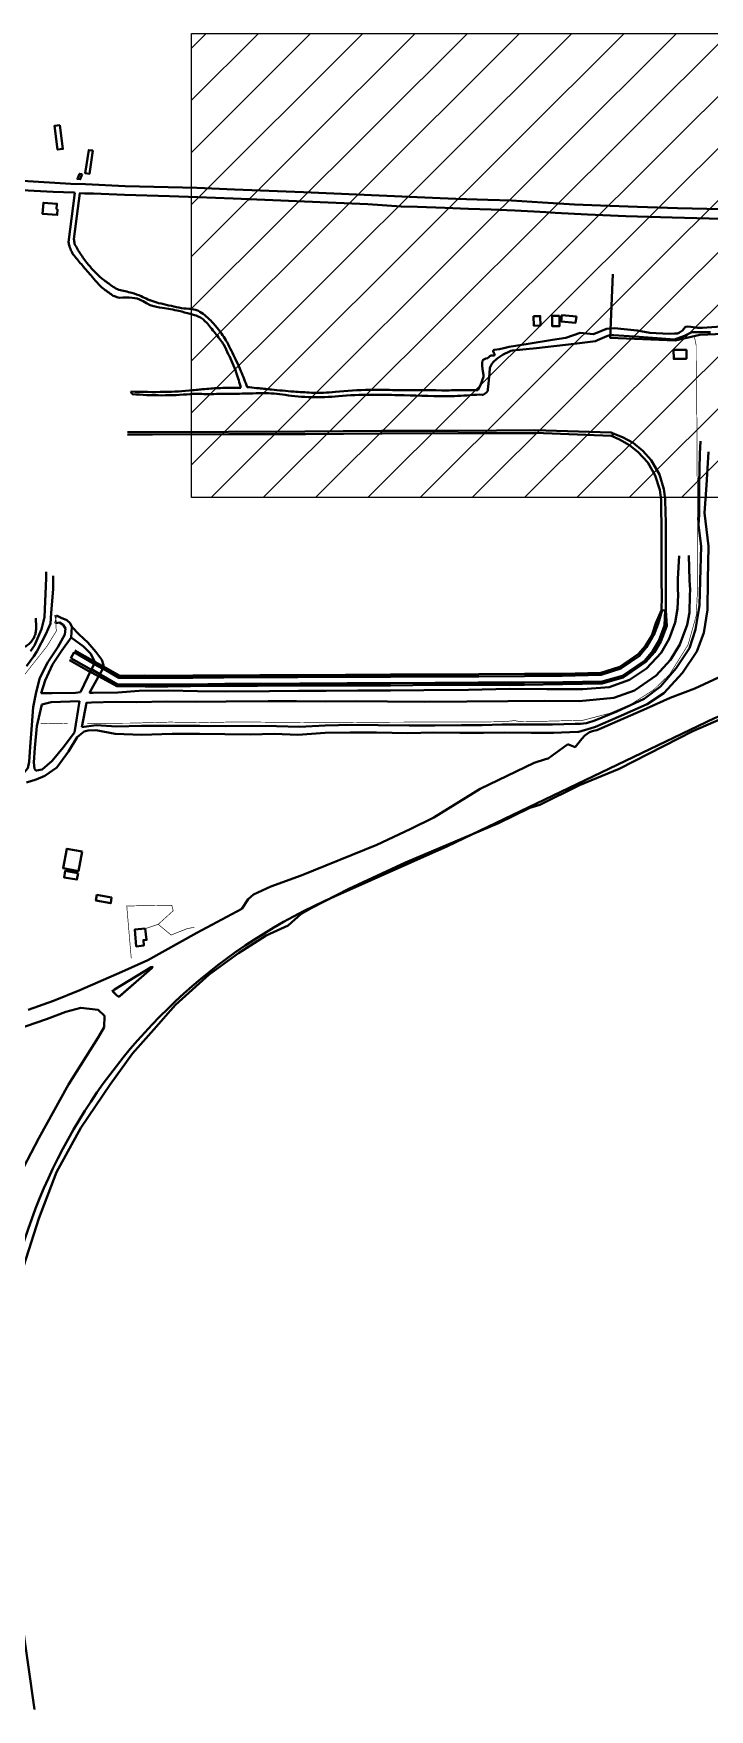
# Model space of a CAD drawing. Header units: metres. Extents: x 428 to 3974, y -4076 to 3914.
# Drawn here: x 991.065 to 991.524, y -369.76 to -368.622 of the extents above; entities that cross this region are included whole.
import ezdxf

# ---------------------------------------------------------------- set-up
doc = ezdxf.new("R2010")
doc.units = ezdxf.units.M
doc.header["$MEASUREMENT"] = 0
for name, pattern in [('CONTINOUS', [0]), ('DASHED', [0.75, 0.5, -0.25]), ('HIDDEN', [9.524999999999995, 6.349999999999998, -3.174999999999998])]:
    doc.linetypes.add(name, pattern=pattern)
for name, color, linetype, lineweight in [('C-BLDG', 253, 'Continuous', 5), ('C-FENC-AIRF-SECU', 253, 'DASHED', 0), ('C-NTWK-WATR-AIRF', 253, 'HIDDEN', 0), ('C-ROAD-AIRF', 253, 'Continuous', 5), ('C-ROAD-LAND', 253, 'Continuous', 9)]:
    doc.layers.add(name, color=color, linetype=linetype, lineweight=lineweight)
doc.layers.add('C-HUME PIPE', color=253, linetype='Continuous')
doc.layers.add('Dimension', color=7, linetype='Continuous')

msp = doc.modelspace()

# ---------------------------------------------------------------- hatches: boundary and pattern name
at = {"layer": 'Dimension'}
h = msp.add_hatch(dxfattribs=at)
h.set_pattern_fill('ANSI31', color=210, scale=0.2, style=0)
h.set_pattern_definition([(45, (-2541232.948746955, -12257909.28230009), (-0.0176776695296637, 0.0176776695296637), [])])
h.paths.add_polyline_path([(991.1719982515921, -368.621554844605), (991.731845962712, -368.621554844605), (991.731845962712, -368.9366744817814), (991.1719982515921, -368.9366744817814)])

# ---------------------------------------------------------------- linework, layer by layer
at = {"layer": 'C-BLDG', "lineweight": 40}
for points in [[(991.0826434203842, -368.6838438103159), (991.0790156861257, -368.6842914710005), (991.0811430368992, -368.7003560627063), (991.0847707725547, -368.6999084038844)], [(991.1051420163783, -368.7010034864952), (991.1022922465996, -368.7007131671717), (991.0999713581476, -368.7165166011264), (991.1028211260632, -368.7168069223126)], [(991.0979240312661, -368.7170960998346), (991.0960378925737, -368.7168424150159), (991.0946734542447, -368.7203417999854), (991.0965595943339, -368.7205954885293)], [(991.0811988659622, -368.7408829482456), (991.0805195578791, -368.7408321613628), (991.0807513170364, -368.7372085547258), (991.0715674790042, -368.7365449706276), (991.0710229677568, -368.744080862235), (991.080879572262, -368.7447930539211)], [(991.4043089169496, -368.8136323413064), (991.4044575094664, -368.8200118171235), (991.4089166200207, -368.8199482599457), (991.4088250924319, -368.8135271502842)], [(991.4218383784827, -368.8133008165469), (991.4169260644774, -368.8132818604072), (991.4169092499139, -368.8203534430077), (991.4218215643848, -368.82037240101)], [(991.4333567167121, -368.8137131018748), (991.4235630882392, -368.8128545733354), (991.4230201336977, -368.8171524146755), (991.4328137649644, -368.8180109413524)], [(991.4993578316133, -368.8364966010859), (991.5080035491336, -368.8364556452443), (991.5080321956847, -368.8425034323892), (991.4993864795613, -368.8425443882306)], [(991.0978202511976, -369.1772794706931), (991.0874516907567, -369.1753283349981), (991.084877449968, -369.1885092185994), (991.0952460048208, -369.1904603524317)], [(991.0950879626396, -369.1919021925141), (991.0862721707159, -369.1903685724546), (991.0855716857546, -369.1948342548867), (991.0943205141879, -369.1963314118046)], [(991.1177809372964, -369.2084763499162), (991.1078968219881, -369.2067308092674), (991.1071797892872, -369.2105127463301), (991.1171972471707, -369.2123084051718)], [(991.1406018435443, -369.2296240145524), (991.1336627411143, -369.2301883196641), (991.1345957195807, -369.241660924833), (991.1397557178932, -369.241030251812), (991.1394762200723, -369.237422585692), (991.1415828465904, -369.2372593788614)]]:
    msp.add_lwpolyline(points, close=True, dxfattribs=at)
msp.add_lwpolyline([(991.4579967469397, -368.7849708313307), (991.4561874782156, -368.8282530309816), (991.5003148470493, -368.830097628962), (991.5170697327193, -368.8261376602759), (991.5332256042818, -368.8254624383708), (991.5426953518253, -368.8232686819692), (991.570856522252, -368.8227698916754), (991.5921894926066, -368.8200888263245), (991.6020532417532, -368.8227896655162), (991.6323688523332, -368.819921577554), (991.6269725956444, -368.7769186647793)], dxfattribs=at)
msp.add_lwpolyline([(991.0654135741713, -369.7600315662285), (991.0426733321001, -369.5987186769207, -0.3273253152927296), (991.2691978159779, -369.2076934093794), (991.3457859963597, -369.1736717915347), (991.5270274821156, -369.0867036378195, -0.2531542329101115), (991.5558507786552, -369.0881025141289), (991.716669605528, -369.1854644438436), (991.6942343129264, -369.2225222347489)], format="xyb", dxfattribs=at)
at = {"layer": 'C-FENC-AIRF-SECU', "lineweight": 40, "ltscale": 0.2, "const_width": 0.0004332, "flags": 128}
for points in [[(991.5133617324243, -368.8271420041283), (991.5146429412487, -368.8333743104895), (991.5146545413368, -368.8437106760404), (991.514879669943, -368.8566350715419), (991.5150058734653, -368.872154185753), (991.5151378134686, -368.8852358723243), (991.5151135054836, -368.9009322619249), (991.5152106116943, -368.9163007198085), (991.5154255213637, -368.9289811888893)], [(991.515617761244, -368.9674746116807), (991.5154255213637, -368.9289811888893)], [(991.1303169372912, -369.0900208076646), (991.1573980687607, -369.0893120860865), (991.1810262728903, -369.0896481501122), (991.2013086936856, -369.0892010891994), (991.2282644826407, -369.0894110670497), (991.25039080665, -369.0896064585259), (991.278710732651, -369.0896174835225), (991.3073998749677, -369.0893540719708), (991.3283057435837, -369.0893240051528), (991.3468409170816, -369.0892355891128), (991.3625927105966, -369.0891623666694), (991.3687799772667, -369.0892154483308), (991.38422730234, -369.089032931458), (991.3915424872607, -369.0882667845299), (991.394687077445, -369.0889471231212), (991.4127349438563, -369.0887092540224), (991.4379817530933, -369.0880227239986), (991.4561685248697, -369.0832565279861), (991.4707341645333, -369.076962638851), (991.4856912362808, -369.0674375856479), (991.4967093872324, -369.0567535070886), (991.5091471345584, -369.0368126707335), (991.5146970948624, -369.0168975947608), (991.5157290370623, -368.9960647860726), (991.5157590745437, -368.9803968874922), (991.515617761244, -368.9674746116807)], [(991.0799065483225, -369.0220691992154), (991.080308917393, -369.0274190662612), (991.0738189639012, -369.0379798991788), (991.0625714221457, -369.0521823300232), (991.0561213395047, -369.0604732727816), (991.0424180887128, -369.0676612390388), (991.0309084522956, -369.0736006090601), (991.0239554275246, -369.0772003030588), (991.0035181766797, -369.0774382597019), (990.9881762791845, -369.0775526428779), (990.9676371411839, -369.0776964558472), (990.9463482368224, -369.0778556691666), (990.925613436331, -369.0779066180993), (990.9023035275238, -369.0780705345978), (990.8837644191877, -369.0781377444229), (990.8627227674658, -369.0782015567829), (990.84149355995, -369.078361060675), (990.8231037524016, -369.0784361196867), (990.7998034990812, -369.0785330740919), (990.7790479710746, -369.0786476807852), (990.6725958198728, -369.0791534578611), (990.672836292484, -369.2022344639708), (990.6728582796127, -369.211550172623), (990.6730299214321, -369.22650761364), (990.6730531951832, -369.2419814432224), (990.673231448927, -369.2469044013133), (990.6733784698367, -369.2570489758809), (990.6734863058152, -369.2708208171834), (990.6733383275057, -369.2827936673721)], [(991.0807729339647, -369.0220737273057), (991.0790401589546, -369.0220646748503)], [(991.0790681987488, -369.0166965892722), (991.0808009765531, -369.0167056417276)], [(991.0878931427792, -369.0903120173325), (991.0788254788564, -369.0901355447431), (991.0695678926493, -369.0904149135759)], [(991.1012392672197, -369.0900666175593), (991.1140786432147, -369.0900850353946), (991.1303169372912, -369.0900208076646)], [(991.1311645023013, -369.2498064825495), (991.1281144031744, -369.2142154148032), (991.1587007673877, -369.2137074789217), (991.1596439694473, -369.2174702027996), (991.1494608097197, -369.2266823055406), (991.1582183148199, -369.233949963208), (991.1687289834443, -369.2297595685532), (991.1739275995128, -369.2286259738912)], [(991.1406017648476, -369.2296234948743), (991.1494608097197, -369.2266823055406)]]:
    msp.add_lwpolyline(points, dxfattribs=at)
at = {"layer": 'C-FENC-AIRF-SECU', "linetype": 'CONTINOUS', "lineweight": 40, "ltscale": 0.2, "const_width": 0.0004332, "flags": 128}
for points in [[(991.0808009765531, -369.0167056417276), (991.0790401589546, -369.0220646748503)], [(991.0790681987488, -369.0166965892722), (991.0807729339647, -369.0220737273057)], [(991.0799065483225, -369.0220691992154), (991.0799345871852, -369.0167011117746)]]:
    msp.add_lwpolyline(points, dxfattribs=at)
at = {"layer": 'C-HUME PIPE', "lineweight": 40}
msp.add_lwpolyline([(991.1041054175656, -369.0532918593099), (991.1058951052324, -369.049921835046), (991.1117684593843, -369.0531501045634), (991.1099062743083, -369.0567036980947)], close=True, dxfattribs=at)
at = {"layer": 'C-NTWK-WATR-AIRF', "lineweight": 40}
for points in [[(991.4582465108904, -368.8931589743306), (991.4569622864436, -368.8926218303104), (991.405062247948, -368.8911055514773), (991.3530008568848, -368.8914790565332), (991.300970517979, -368.8915587255915), (991.2490077944893, -368.8919543756356), (991.1969261979172, -368.8920400312354), (991.145064093587, -368.8923222480525), (991.128508864385, -368.8923095354994)], [(991.1285278852516, -368.8941451462169), (991.1452699559227, -368.8940118311157), (991.145499594924, -368.8939646894297), (991.1973674576218, -368.893752051722), (991.2491763741195, -368.893677314948), (991.2493432950647, -368.8936665935626), (991.3011403683992, -368.8933393193593), (991.3012670473616, -368.8933282962253), (991.3014373843978, -368.8932748587986), (991.3529936721968, -368.8931404968907), (991.3531915088603, -368.8931172808817), (991.4050740007733, -368.8929308617671), (991.405281567895, -368.8928877527078), (991.4568430408324, -368.8948708215912), (991.4575702277432, -368.8951617574504)]]:
    msp.add_lwpolyline(points, dxfattribs=at)
at = {"layer": 'C-NTWK-WATR-AIRF', "lineweight": 40, "flags": 128}
msp.add_lwpolyline([(991.4941203519188, -369.0037932863643), (991.4939708443777, -368.9927649555912), (991.4939784146334, -368.9799569288453), (991.4939746087836, -368.9661418890764), (991.4939431836316, -368.952585811), (991.4939001146192, -368.9476394077947), (991.4936788184056, -368.9376809692193), (991.4928020359436, -368.9311854096313), (991.4896789318373, -368.9211810810675), (991.484072731291, -368.9114455470998), (991.4783833445468, -368.9049473481436), (991.4718922823157, -368.8996365929206), (991.4646078296427, -368.8957570402136), (991.4582465108904, -368.8931589743306), (991.4575702277432, -368.8951617574504), (991.4627141029994, -368.8974129038115), (991.469339014911, -368.901110751759), (991.4752976363013, -368.9059590270926), (991.4817952094087, -368.9129965959299), (991.4868562295524, -368.9218598457237), (991.4900801232504, -368.9315500280072), (991.4908657604317, -368.9384332804193), (991.4909911695356, -368.9476177936604), (991.4910145513202, -368.9527305087259), (991.4910879730667, -368.9663547354003), (991.491136152246, -368.9797605836948), (991.4912103441964, -368.9930488823165), (991.4912825128483, -369.0037723185678), (991.4912142655301, -369.0132155774344), (991.4941178988153, -369.0134490674545)], close=True, dxfattribs=at)
for points in [[(991.4941178988153, -369.0134490674545), (991.4947440181347, -369.0240251088699), (991.4907405836927, -369.0344773011466), (991.4863791819153, -369.0416893774827), (991.4804124477737, -369.0484793188234), (991.4649985036302, -369.0589708967318), (991.4509277143004, -369.0630283059736), (991.4240091475147, -369.0636370072325), (991.3979526115068, -369.0638929235001), (991.3666896847496, -369.0639083163997), (991.3373736063437, -369.0640134273281), (991.3070758752943, -369.064365027677), (991.2776280915783, -369.0645140802672), (991.2457283953624, -369.0644496625473), (991.2169327078807, -369.06465845203), (991.1949707860547, -369.0647548029383), (991.1714686732228, -369.0648627506753), (991.1559714893297, -369.0650371110252), (991.1405096607704, -369.0650892762651), (991.1214400669047, -369.0649472067316), (991.1094620814036, -369.0583849160185), (991.1020226692267, -369.054516593199), (991.0891872867434, -369.0471948890199)], [(991.0924121946516, -369.0418785141965), (991.0902361315165, -369.0457777811398), (991.102645181534, -369.0528102053513), (991.1104411663907, -369.0572919959387), (991.1219075438054, -369.0637070352395), (991.140694546462, -369.0636705162187), (991.1561991562556, -369.0638362860491), (991.1716195730913, -369.0637409111669), (991.1947380108246, -369.0633360503425), (991.2171910884277, -369.0632533731123), (991.2456933631979, -369.0630241280605), (991.2776715582656, -369.0629529340376), (991.3070486527356, -369.0627620464375), (991.337481376198, -369.0625460652818), (991.36654699123, -369.0624957235714), (991.398035911792, -369.0623616336097), (991.4240648685443, -369.0622052421977), (991.4507375535974, -369.0618294237365), (991.4645508489991, -369.0579451864769), (991.4795191725204, -369.0477891622295), (991.4852823437612, -369.0409467911532), (991.4892989596773, -369.0340190159341), (991.4932573036708, -369.0237255172988), (991.4936320366755, -369.0134416802039)], [(991.4916742904531, -369.0133339150061), (991.4887449047017, -369.0225333219578), (991.4858524589287, -369.0302114712258), (991.4850744092323, -369.0314771590938), (991.4809945239174, -369.038353624027), (991.4760796590197, -369.0443042108973), (991.4634598809714, -369.0529471563359), (991.4501099860713, -369.0570919646133), (991.4237719899463, -369.0579417126436), (991.398099177466, -369.0580535495838), (991.3670822213825, -369.058221057262), (991.3374794763, -369.058381343465), (991.3071627485983, -369.0585279280504), (991.2763252858493, -369.0585793649962), (991.2441418398594, -369.0587722009232), (991.2185350832947, -369.058843804728), (991.1940836784848, -369.0589066280236), (991.1730186305427, -369.0591742789556), (991.155596799166, -369.0591904299517), (991.1404789532022, -369.0592401644399), (991.1228195228103, -369.0592425802906), (991.1128164655017, -369.0534366259535), (991.1054594735105, -369.0494777543654), (991.0924121946516, -369.0418785141965)], [(991.0927923130291, -369.0407774673959), (991.1063814167352, -369.0484662747194), (991.113413960156, -369.052185811307), (991.1233602333302, -369.0577784573844), (991.1403556088403, -369.0577378442695), (991.1555023849429, -369.0577726384809), (991.1730275996448, -369.057643620502), (991.1939992387269, -369.0575585236957), (991.2183947138907, -369.0573995245804), (991.2441160510713, -369.0573159551432), (991.2764953555957, -369.0571655595859), (991.3070855694313, -369.0569587836226), (991.3374462597493, -369.0568665174951), (991.3670807773668, -369.0566712321897), (991.3981559564779, -369.0565822070648), (991.4237450956786, -369.0564756525864), (991.4498921501871, -369.0557530505766), (991.4628877345892, -369.0516949521561), (991.4752813730807, -369.0431633053531), (991.4801829084241, -369.0375545734724), (991.4842193847943, -369.031016996335), (991.4848246615801, -369.0298115706256), (991.4873362257564, -369.0220899155547), (991.4912142655301, -369.0132155774344)]]:
    msp.add_lwpolyline(points, dxfattribs=at)
at = {"layer": 'C-NTWK-WATR-AIRF', "lineweight": 40}
msp.add_lwpolyline([(991.0664928955446, -369.0187696816583), (991.0665216245177, -369.0248344114233, -0.4712000863091367), (991.0509191415692, -369.0394687710514, -15.12577701606584)], format="xyb", dxfattribs=at)
at = {"layer": 'C-ROAD-AIRF', "lineweight": 40}
for points in [[(991.0601066946472, -369.0514190627446), (991.0649630929762, -369.0446288364192), (991.0670762727457, -369.0412896538337), (991.0732518596994, -369.029619036447), (991.0762827707872, -369.0224024785866), (991.0767097146672, -369.0153780320844), (991.0781513433392, -368.9988887908121), (991.0781089467416, -368.9899228608419)], [(991.073410414108, -368.9872897772302), (991.0733850858594, -368.9915651010533), (991.0721762338139, -369.0181374663671), (991.0702293253923, -369.0260953067054), (991.0654528228986, -369.037255492266), (991.0627803224558, -369.041094716843)]]:
    msp.add_lwpolyline(points, dxfattribs=at)
at = {"layer": 'C-ROAD-LAND', "lineweight": 40}
for p, q in [((991.078200553027, -368.7290036065688), (991.0482133859256, -368.727572323959)), ((991.092269882043, -368.7295914685537), (991.078200553027, -368.7290036065688)), ((991.0885641942219, -368.7633584702571), (991.0928434202867, -368.7297000197877)), ((991.0922934202896, -368.7296507043948), (991.092269882043, -368.7295914685537)), ((991.0928434202867, -368.7297000197877), (991.0922934202896, -368.7296507043948)), ((991.4464049632147, -368.8305192368288), (991.431721284003, -368.8323561290463)), ((991.4476518840016, -368.8299521433373), (991.4464049632147, -368.8305192368288)), ((991.4540079249488, -368.8271010426988), (991.4476518840016, -368.8299521433373)), ((991.4554297807114, -368.8267433123847), (991.4540079249488, -368.8271010426988)), ((991.4574898275968, -368.8264542410334), (991.4554297807114, -368.8267433123847)), ((991.458577889898, -368.8264796158481), (991.4574898275968, -368.8264542410334)), ((991.4728052745993, -368.8274659609606), (991.458577889898, -368.8264796158481)), ((991.4880972038443, -368.8286121731808), (991.4728052745993, -368.8274659609606)), ((991.4999645472923, -368.829382287543), (991.4880972038443, -368.8286121731808)), ((991.5066734351637, -368.8268908487817), (991.4999645472923, -368.829382287543)), ((991.5117373624304, -368.8244218772461), (991.5066734351637, -368.8268908487817)), ((991.5243204012003, -368.8243183979948), (991.5117373624304, -368.8244218772461)), ((991.3795925094233, -368.8424106074681), (991.377029770934, -368.8446278164347)), ((991.3835865877987, -368.8396130187621), (991.3795925094233, -368.8424106074681)), ((991.3880278202195, -368.837573310565), (991.3835865877987, -368.8396130187621)), ((991.3889192151324, -368.8371544091215), (991.3880278202195, -368.837573310565)), ((991.3899772087532, -368.8369673343558), (991.3889192151324, -368.8371544091215)), ((991.4062386378134, -368.8352834360858), (991.3899772087532, -368.8369673343558)), ((991.431721284003, -368.8323561290463), (991.4062386378134, -368.8352834360858)), ((991.3744054147462, -368.8524259032865), (991.3737649083556, -368.8592430019935)), ((991.3746640630487, -368.8487423027118), (991.3744054147462, -368.8524259032865)), ((991.3758954894217, -368.8459283674319), (991.3746640630487, -368.8487423027118)), ((991.377029770934, -368.8446278164347), (991.3758954894217, -368.8459283674319)), ((991.1316729960453, -368.8665161824038), (991.130931345229, -368.8647411896099)), ((991.3713687001216, -368.86609695686), (991.3707176930693, -368.8665529063155)), ((991.3724660612131, -368.86509091055), (991.3713687001216, -368.86609695686)), ((991.3727798521937, -368.8647783512433), (991.3724660612131, -368.86509091055)), ((991.3729979893612, -368.8644011525621), (991.3727798521937, -368.8647783512433)), ((991.3731351154344, -368.8639796415526), (991.3729979893612, -368.8644011525621)), ((991.373187642959, -368.8633638529291), (991.3731351154344, -368.8639796415526)), ((991.3737649083556, -368.8592430019935), (991.373187642959, -368.8633638529291)), ((991.3692841464142, -368.8670786788871), (991.3675741166296, -368.8667937593718)), ((991.3700639646919, -368.8669747451504), (991.3692841464142, -368.8670786788871)), ((991.3707176930693, -368.8665529063155), (991.3700639646919, -368.8669747451504)), ((991.513794857026, -369.0664232654681), (991.5391505481163, -369.0547791386207)), ((991.4970461902627, -369.0729058722218), (991.513794857026, -369.0664232654681)), ((991.4503091051663, -369.0933600591679), (991.4810328268865, -369.0801230801453)), ((991.4810328268865, -369.0801230801453), (991.4970461902627, -369.0729058722218)), ((991.447117901356, -369.0947651473989), (991.4503091051663, -369.0933600591679)), ((991.4142091678875, -369.1139526723136), (991.4267251742492, -369.104894770514)), ((991.4267251742492, -369.104894770514), (991.4273758362468, -369.1045283081194)), ((991.4273758362468, -369.1045283081194), (991.4279433031984, -369.1044107491334)), ((991.4279433031984, -369.1044107491334), (991.4313552095044, -369.1058210658093)), ((991.4325586119154, -369.1063406842013), (991.4369622938756, -369.100586686488)), ((991.4369622938756, -369.100586686488), (991.438969795541, -369.0983724633416)), ((991.438969795541, -369.0983724633416), (991.4421985186124, -369.0962395968098)), ((991.4421985186124, -369.0962395968098), (991.4448582571421, -369.0952394047936)), ((991.4448582571421, -369.0952394047936), (991.447117901356, -369.0947651473989)), ((991.4047250160437, -369.1169286782106), (991.4123659547838, -369.1145735068431)), ((991.4123659547838, -369.1145735068431), (991.4142091678875, -369.1139526723136)), ((991.4313552095044, -369.1058210658093), (991.4325586119154, -369.1063406842013)), ((991.3680335590103, -369.134623740073), (991.4047250160437, -369.1169286782106)), ((991.3366423015905, -369.1540342292001), (991.3680335590103, -369.134623740073)), ((991.2978882332753, -369.172732532229), (991.3204304486933, -369.1620226765235)), ((991.3204304486933, -369.1620226765235), (991.3366423015905, -369.1540342292001)), ((991.2465026229107, -369.1935402957906), (991.2978882332753, -369.172732532229)), ((991.22595536564, -369.2010208295842), (991.2465026229107, -369.1935402957906)), ((991.2105428501453, -369.2096300928106), (991.2142218211155, -369.2064770778825)), ((991.2142218211155, -369.2064770778825), (991.22595536564, -369.2010208295842)), ((991.175718792663, -369.2325386220774), (991.2062471718016, -369.2162349412401)), ((991.2062471718016, -369.2162349412401), (991.2105428501453, -369.2096300928106)), ((991.1423797336826, -369.2510803716442), (991.175718792663, -369.2325386220774)), ((991.1247717504808, -369.2588376516661), (991.1423797336826, -369.2510803716442)), ((991.0961743518197, -369.2714668775161), (991.1247717504808, -369.2588376516661)), ((991.078323312984, -369.2786429582347), (991.0961743518197, -369.2714668775161)), ((991.0611878283742, -369.2848653311094), (991.078323312984, -369.2786429582347))]:
    msp.add_line(p, q, dxfattribs=at)
for points in [[(991.0572342546144, -368.7216879205961), (991.0902145145881, -368.7235614063402), (991.100206222334, -368.7238461787065), (991.1270175231108, -368.7251894345691), (991.1757547584782, -368.7264114825239), (991.2012752121733, -368.7274248620679), (991.2481926334509, -368.7294306123813), (991.3201539534564, -368.7325244305839), (991.3356253443704, -368.7331462411393), (991.3515360820528, -368.733923508059), (991.3731841141777, -368.7344590502044), (991.3893845523196, -368.7350503506323), (991.410345068616, -368.7362394483944), (991.4320695497515, -368.7376079170217), (991.449807744422, -368.7383386848678), (991.4748374297703, -368.739379259031), (991.5019153584213, -368.7401429640313), (991.521966322274, -368.7406549046), (991.5482022212308, -368.7409020068308)], [(991.1316729960453, -368.8665161824038), (991.130931345229, -368.8647411896099)], [(991.5316368820564, -369.0871122835388), (991.5124274049373, -369.0955152383258), (991.4624210670078, -369.1209696738233), (991.4354388410643, -369.1322485694847), (991.4084792378778, -369.1455974841674), (991.4016601494001, -369.1475229935904), (991.3803552393288, -369.1579845288952), (991.3173313978548, -369.184769498389), (991.2787755215027, -369.2026338933218), (991.2536813620897, -369.2153655683807), (991.2466108574953, -369.2195911819298), (991.2377338073636, -369.2274517661144), (991.2226848643692, -369.2343078164567), (991.2040761517779, -369.2463625094106), (991.184020875902, -369.2608230134657), (991.1612500263797, -369.2813186088761), (991.1544220344583, -369.2890381144543), (991.14820377151, -369.2960863208581), (991.1320204482834, -369.3144066168178), (991.1168416081416, -369.3355527894755), (991.0969956679687, -369.3649843132307), (991.0804317993532, -369.3951160164734), (991.0683586382727, -369.4264696726759), (991.0529683366836, -369.4746742790749)], [(991.0531615144063, -369.2980179825982), (991.073612385844, -369.2910264266838), (991.086764620566, -369.2861472016384), (991.0969211575062, -369.2834620608202), (991.1086760474788, -369.2846965437939), (991.1130189024333, -369.2888762952944), (991.1128185563208, -369.2964718232115), (991.1086384853768, -369.3035012150367), (991.0886701545166, -369.3355939166804), (991.0684435008515, -369.3720261940916), (991.0579589353363, -369.3918142153133)], [(991.0579589353363, -369.3918142153133), (991.0684435008515, -369.3720261940916), (991.0886701545166, -369.3355939166804), (991.1086384853768, -369.3035012150367), (991.1128185563208, -369.2964718232115), (991.1130189024333, -369.2888762952944), (991.1086760474788, -369.2846965437939), (991.0969211575062, -369.2834620608202), (991.086764620566, -369.2861472016384), (991.073612385844, -369.2910264266838), (991.0531615144063, -369.2980179825982)]]:
    msp.add_lwpolyline(points, dxfattribs=at)
msp.add_lwpolyline([(991.5473892776716, -368.7473660318365), (991.5233713341363, -368.7472034769316), (991.4982843361283, -368.7466005461474), (991.466829879624, -368.7456646545041), (991.4408555719486, -368.744506243821), (991.4189804088744, -368.743389703538), (991.4126687873573, -368.7428406423141), (991.404515054957, -368.7424818838199), (991.3914498853917, -368.7417215800096), (991.3755159875798, -368.7411511616965), (991.3600048659787, -368.7405982820501), (991.3439655466423, -368.7400464436223), (991.325543142804, -368.7392948085626), (991.31427654712, -368.739088690113), (991.2918127923692, -368.737579528447), (991.2004223335022, -368.73362413628), (991.1762801520014, -368.7327007858266), (991.1571762673044, -368.732146285679), (991.1265077394853, -368.7312104238381), (991.1056018992748, -368.7303137799909), (991.0997310089367, -368.7303175723363), (991.0962498485527, -368.7300054451633), (991.0922520202072, -368.7611873692085, 0.0377509167668509), (991.0927108032116, -368.7643453071077, 0.0141766807284573), (991.094657445741, -368.7680312508901, 0.0177896911039298), (991.0959591343487, -368.7701552121152, 0.0099712196312784), (991.0983825837683, -368.7736572997828, 0.0093653800393868), (991.1011050003067, -368.7772833390345, 0.0216052194846794), (991.1053851209069, -368.7823040021767, 0.0214463961045404), (991.1101158223534, -368.7869723310878, 0.0211792778628374), (991.1127636827948, -368.7891734356244, 0.0114775693704769), (991.118989780494, -368.7936960013767, 0.0149923482058204), (991.1226469454774, -368.7955846565029, -0.0221390452723033), (991.1314901480873, -368.7977635154684, -0.0300128654642684), (991.1378132122987, -368.8000419570317, -0.0079730724503357), (991.1425025849093, -368.802146280389, 0.0187573282308533), (991.1445152749727, -368.8029978109707, 0.0299258432364229), (991.1497649726876, -368.8046384288182, 0.0116251427384712), (991.1635722964489, -368.8077233566155, 0.0390482622202099), (991.1702112932177, -368.808513852041, -0.0576491580037244), (991.1746932398016, -368.809217041563, -0.07050912696156), (991.1777444565157, -368.8105489315649, -0.0432318972482903), (991.1820902088144, -368.8137762753477, -0.0294910713549831), (991.1879002423443, -368.8195718323996, -0.0327626298431628), (991.1924429246643, -368.8253987638463, -0.0062446271884208), (991.1953858057457, -368.8298497816731, -0.0166895942776528), (991.1964096510272, -368.8315643279066, -0.0124694037568005), (991.1969891306433, -368.8326773869058, -0.001209929315193), (991.202644322482, -368.8443057017585, -0.0138026412844798), (991.2055999175134, -368.8508776521493, -0.0085602720164038), (991.2098865061487, -368.8616755197008, 0.0010175873331768), (991.2160854837344, -368.862359654363, 0.0016372827146222), (991.2199404108757, -368.8627643866648, 2.40294432264e-05), (991.2247059582221, -368.8632487228324, 7.14490244275e-05), (991.2263047391967, -368.8634109014828, 0.0057239851709737), (991.2414375487203, -368.8647689672371, 0.0072275411711452), (991.2534463270056, -368.8655337674727, 0.0408734736365657), (991.2696618716652, -368.8650056721826, -0.0283566355769719), (991.2929885526606, -368.863661529701, -0.0024383505676371), (991.3084290646435, -368.86372353157, 0.0011184860816417), (991.3420894424851, -368.863947563078, 0.0032773518717508), (991.3486079568463, -368.8639336379428, 0.0012014137471191), (991.366388669652, -368.8637363745083), (991.3681954359123, -368.8604257574489), (991.3702132775868, -368.8547797912915), (991.3703178590583, -368.8540696056743), (991.3701791390264, -368.853405166622), (991.3697413475672, -368.8510259261538), (991.3694022627966, -368.8476063797434), (991.3693826752203, -368.8452563697657), (991.3695094892244, -368.8439232168903), (991.3701270576056, -368.8432362249305), (991.3718213182359, -368.8424181865712), (991.3729555289681, -368.8420915158649), (991.3739776922811, -368.8413853870888), (991.3746244017453, -368.8408123927373), (991.3749260594556, -368.8405592257341), (991.3751067742193, -368.8404619844814), (991.3755894237617, -368.8403372505864), (991.3763111689548, -368.8402310760877), (991.3775299638, -368.8401624860426), (991.3779999534088, -368.8396712450494), (991.3775975605893, -368.838910259511), (991.3773353490468, -368.8383961154332), (991.3768549672748, -368.8372579591533), (991.3768432856956, -368.8371532635946), (991.376867327788, -368.8370730022152), (991.377092780494, -368.8367590850403), (991.3775200792076, -368.8365294059922), (991.3811418660404, -368.8360707519759), (991.3849355605852, -368.8351534271796), (991.3876135087993, -368.8343969920834), (991.4005502899596, -368.8323424497804), (991.4172176685603, -368.8296063898314), (991.4261508429843, -368.8283698076567), (991.4359393836418, -368.8249828389098), (991.4450517426664, -368.8258771265109), (991.4537849621337, -368.8222427221199), (991.459188827728, -368.8217394037356), (991.474493825757, -368.8232972754349), (991.483189433762, -368.8249163182636), (991.4962118453766, -368.8254493532887), (991.4998683197844, -368.8254330942591), (991.5020385072054, -368.8252448348512), (991.5033353021788, -368.824690494891), (991.5052791349077, -368.8232126554658), (991.5061841699713, -368.8221692873349), (991.5070712575177, -368.8210737670024), (991.5077108572656, -368.8207746485432), (991.5089374272573, -368.8206062207182), (991.511109874067, -368.8208138367345), (991.5154749121936, -368.8214458508601), (991.5189175591291, -368.821476526763), (991.5315423346544, -368.8204996923169)], format="xyb", dxfattribs=at)
at = {"layer": 'C-ROAD-LAND', "lineweight": 40, "ltscale": 0.3, "flags": 128}
for points in [[(991.5175219745793, -368.8984015492906), (991.5170496301213, -368.9069779908468), (991.5166000178504, -368.9275635631939), (991.5166212529364, -368.9483908994307)], [(991.0600170692849, -369.130420118775), (991.0666078910652, -369.1283401197006), (991.072594371573, -369.125719927456), (991.0806286599907, -369.1201259216478), (991.0884750363837, -369.1091834457775), (991.094450901677, -369.099593935739), (991.0957008166658, -369.0982955808004), (991.099147587032, -369.0956915861179), (991.1018750825386, -369.0950187968274), (991.1071306867012, -369.0948231930097), (991.1201673033136, -369.0973065292646), (991.1380612560968, -369.0978896340539), (991.1588346431453, -369.0973267333766), (991.1775136594148, -369.0973750764688), (991.1947093810375, -369.0975970050504), (991.211881781877, -369.0977461582233), (991.2283367905256, -369.097331050988), (991.2441855393766, -369.0979194531401), (991.2629069466564, -369.0965963343342), (991.2797075448977, -369.0964597055872), (991.2977435755963, -369.0964735971947), (991.3189690252253, -369.0968395622631), (991.3364686998027, -369.0964820275267), (991.3543073315593, -369.0965622367521), (991.37035984308, -369.0965513197889), (991.3844680617982, -369.0963890684952), (991.4026586617764, -369.096491642501), (991.4178868168455, -369.0966796262373), (991.4344007167452, -369.0958402345142), (991.4349135904993, -369.0959953760911), (991.4433719245205, -369.0935192017068), (991.4463419378225, -369.0924462789853), (991.4618175508874, -369.0858029315432), (991.4814624199132, -369.0770339893361), (991.4927208478982, -369.069556612726), (991.5054642585524, -369.0557462630977), (991.5150958941736, -369.0413991624674), (991.5198200339872, -369.0286571068873), (991.5223848325619, -369.0131343325784), (991.5226516536856, -368.9926987702211), (991.5230161169964, -368.9697379937579), (991.5203459062102, -368.9472111037185), (991.5217247507023, -368.9283353110959), (991.5229241935956, -368.9057373127152)], [(991.5166212529364, -368.9483908994307), (991.5163374626497, -368.9555601721813)], [(991.5163374626497, -368.9555601721813), (991.5180421773764, -368.9698619285782)], [(991.5030683199363, -368.9763860797693), (991.5022382344538, -368.9918964060207), (991.5022662747141, -368.9990527184864), (991.502532796883, -369.0028111638685), (991.5019574290559, -369.0123953262528), (991.500318251499, -369.0215687232276), (991.4962250217284, -369.0327334387412), (991.4908121074037, -369.0422474967499), (991.4808764275584, -369.0529200511236), (991.469359960356, -369.0605997184475), (991.4556890190069, -369.0654827451517), (991.4376406189473, -369.0669393299331), (991.4131886390455, -369.0670406038125), (991.3879292602139, -369.0668203460236), (991.3600198998537, -369.0673827009459), (991.3298450270157, -369.0675484335234), (991.3072481089692, -369.0679166747441), (991.2849355912256, -369.0678838344475), (991.2633862797592, -369.0680073520352), (991.2447825925843, -369.068155624177), (991.2249256432477, -369.0682844558915), (991.1954757677812, -369.0685033334603), (991.1760552841656, -369.0683580471386), (991.1565310973165, -369.0677617212941), (991.1365555757144, -369.0680308977326), (991.1221156217576, -369.0692423397858), (991.1053458740423, -369.0693956112673), (991.1028447644272, -369.0693998040815)], [(991.1041906536044, -369.0760329274644), (991.1203221692192, -369.0754536224713), (991.1348597029644, -369.0757547395488), (991.1551448162134, -369.0753261858782), (991.1748155005696, -369.0756013954242), (991.1955416127527, -369.0753089973887), (991.2242160336534, -369.0750812703927), (991.2433236441065, -369.075133649837), (991.2629975596863, -369.0752621388246), (991.2844020709816, -369.0750675017198), (991.3050113673743, -369.0752037579378), (991.3305558165956, -369.0754328726043), (991.35900812265, -369.0753148442318), (991.3867609509687, -369.0751726908793), (991.4119661934163, -369.0748625399729), (991.4352168640543, -369.0750978311708), (991.4586462191727, -369.0728968979973), (991.4727927101263, -369.0677465984781), (991.4875535359095, -369.0576431902309), (991.4973290385167, -369.0470109733005), (991.5036110309372, -369.0365260208209), (991.5085013396525, -369.0233012048711), (991.5100343087176, -369.0148412550052), (991.5103952711867, -369.0031924249788), (991.5105058382684, -368.9995172156205), (991.5101489312436, -368.9928589018245), (991.5097283296706, -368.9761319833059)], [(991.5180421773764, -368.9698619285782), (991.517388046668, -368.9934170006027), (991.5170053904365, -369.0097694715669), (991.5142890335479, -369.0263490883817), (991.5101267992939, -369.0389825405737), (991.5010742344383, -369.0527480749597), (991.490364093748, -369.0652302859535), (991.4793509989464, -369.0735620485802), (991.460869305716, -369.081994662266), (991.4458804171953, -369.0881267005762), (991.4401828022162, -369.0900121370514), (991.43623493467, -369.0903744345714), (991.432595079248, -369.0905640034189)], [(991.0799875691953, -369.0220267513951), (991.0824686507184, -369.0216543378492), (991.0848755202676, -369.0233428815564), (991.0864394641901, -369.0257513953556), (991.0860867336812, -369.029861245509), (991.0813310164446, -369.0383310413172), (991.0745753547596, -369.0485436527242), (991.069156527468, -369.0591666886767), (991.0665539223187, -369.0689186847022), (991.0646192831407, -369.0791809356023), (991.0636140605853, -369.091282477807), (991.0626431167543, -369.1061943082323), (991.061915893522, -369.1162620710393), (991.0608528996306, -369.1207007618805), (991.058352815402, -369.123824453186), (991.0527447629207, -369.1263669954797), (991.0415640109637, -369.1274562163462), (991.0256147332907, -369.1260845439692)], [(991.0727309956636, -369.060975829344), (991.0776219986798, -369.0502632579019), (991.084132540454, -369.0405834263374), (991.0903442939232, -369.0318268818963), (991.0908706285479, -369.0246181024422), (991.0897669204927, -369.0220112281103), (991.0874070431523, -369.0201199913581), (991.0835645123803, -369.0184621161034), (991.0804061502638, -369.0169118253698)], [(991.0908706285479, -369.0246181024422), (991.0957799162204, -369.029831120949), (991.1016728765753, -369.0353252964279), (991.1071503832424, -369.0414875785071), (991.1111043542113, -369.0469917768797), (991.1123558994802, -369.0507087784072), (991.1122207235964, -369.0521337820401), (991.1117684593843, -369.0531501045634), (991.1099062743083, -369.0567036980947), (991.1053934171284, -369.0647897964527), (991.1028447644272, -369.0693998040815)], [(991.0967579134227, -369.0688695872386), (991.1041054175656, -369.0532918593099), (991.1058951052324, -369.049921835046), (991.1063814167352, -369.0484662747194), (991.1035165050487, -369.042602902483), (991.0988144338553, -369.0380602089872), (991.0903442939232, -369.0318268818963)], [(991.0727309956636, -369.060975829344), (991.0700704957776, -369.0695919936707), (991.0774145400572, -369.0695741960964)], [(991.0967579134227, -369.0688695872386), (991.0932490648191, -369.0694158917477), (991.0774145400572, -369.0695741960964)], [(991.0650672376577, -369.1167318264206), (991.0657584950748, -369.1068433692862), (991.0670975739557, -369.0920602867564), (991.0703736799256, -369.0772999732008)], [(991.0768673102792, -369.0758599212577), (991.0703736799256, -369.0772999732008)], [(991.0768673102792, -369.0758599212577), (991.0959930163297, -369.0751628337612)], [(991.0927293188357, -369.0963288231005), (991.0959930163297, -369.0751628337612)], [(991.0976929650129, -369.0927873833289), (991.1007867757651, -369.0761904737163), (991.1041906536044, -369.0760329274644)], [(991.432595079248, -369.0905640034189), (991.4171947878273, -369.0909329356808), (991.4015536419536, -369.0909538028945), (991.3830283511847, -369.091013120692), (991.3692652605893, -369.0913048723896), (991.355254791626, -369.091497270595), (991.3373037641356, -369.091530712526), (991.3197885830374, -369.0916333666255), (991.2988880830304, -369.091355508398), (991.2808945103967, -369.0912091417422), (991.2627591262061, -369.0915153475662), (991.2452649040567, -369.0925130641272), (991.2298660412853, -369.0919752421041), (991.2133116707623, -369.091797739472), (991.1954272877845, -369.0919566640814), (991.1778113864783, -369.0919184742679), (991.1591742643573, -369.0918441621771), (991.1381429000244, -369.0919455366393), (991.121245054477, -369.0921823347171), (991.107295636502, -369.0914983583798), (991.0976929650129, -369.0927873833289)], [(991.0927293188357, -369.0963288231005), (991.0849627577188, -369.1065618081202), (991.077587397718, -369.1155597588231), (991.0707376310093, -369.1214037539621)], [(991.0707376310093, -369.1214037539621), (991.066749982019, -369.1222500989397), (991.0661075752647, -369.121989574488), (991.0655183242122, -369.1209798811187), (991.0650672376577, -369.1167318264206)]]:
    msp.add_lwpolyline(points, dxfattribs=at)
at = {"layer": 'C-ROAD-LAND', "lineweight": 40}
for points in [[(991.1228019264016, -369.2759514695217), (991.1211265832603, -369.2748811209758), (991.1183509248727, -369.2718459146282), (991.1197914885776, -369.2709999533554), (991.1445883251213, -369.2558500060995), (991.1456880489784, -369.2555576415916), (991.1450323340903, -369.2563687360098)], [(991.1450323340903, -369.2563687360098), (991.1452190405178, -369.2561377866376), (991.1452563283453, -369.256012646686), (991.1452294438567, -369.2558988558312), (991.1451666112478, -369.2558160500785), (991.1449294196859, -369.2557593269457), (991.1445883251213, -369.2558500060995), (991.1197914885776, -369.2709999533554), (991.1188560118387, -369.2715493070145), (991.1187331932083, -369.2719201969167), (991.1189816938202, -369.272535667028), (991.1211265832603, -369.2748811209758), (991.1224095005961, -369.275700755622), (991.122868914106, -369.2757327819427), (991.1233420054848, -369.2754757145603)]]:
    msp.add_lwpolyline(points, close=True, dxfattribs=at)
for centre, radius, start, end in [((991.1216193451033, -368.7566036211511), 0.0337382694637636, 191.5494642378696, 196.3543060738823), ((991.1032236376267, -368.7620018406024), 0.0145668634689277, 196.3543060738823, 203.6695597039167), ((991.206508398936, -368.7167283801546), 0.1273384401955227, 203.6695597039167, 205.243748470699), ((991.0935407038266, -368.7699923480113), 0.00244348292075, 205.243748470699, 216.6260044544082), ((991.1086505050259, -368.7587601842543), 0.0212707914938145, 216.6260044544082, 219.9412615769077), ((991.9249621135601, -368.0752187354674), 1.085974295819614, 219.9412615769077, 220.4051554598836), ((991.8873638170261, -368.1072232296873), 1.03659900207324, 220.4051554598836, 220.9716330168536), ((991.4457138813519, -368.4907593952676), 0.4516591286977087, 220.9716330168536, 221.8297881865267), ((991.1264984877267, -368.7764689700862), 0.0232569477715043, 221.8297881865267, 231.4877233021025), ((991.1685772984707, -368.723591868039), 0.0908336787498337, 231.4877233021025, 236.3704401827523), ((991.1224547353993, -368.7929342447032), 0.0075530909114653, 236.3704401827523, 248.6197107973589), ((991.1341653847555, -368.7630218455752), 0.0396761533408733, 248.6197107973589, 253.956029275197), ((991.1280820513564, -368.8341820465585), 0.0333883120094505, 83.59068681243953, 98.40816435789549), ((991.1295836958521, -368.8208140379002), 0.019936225641519, 64.37866337604869, 83.59068681243953), ((991.1235420209777, -368.8334119899382), 0.0339079933683814, 56.03633825965546, 64.37866337604869), ((991.1467459676276, -368.7989635506829), 0.0076265478741255, 236.0363382596555, 253.6809527310009), ((991.1590914292681, -368.7567976230939), 0.0515625908121878, 253.6809527310009, 262.3315661897124), ((991.1371339950197, -368.9198754171093), 0.1129867805740227, 76.49061164900239, 82.33156618971239), ((991.0705435880881, -369.1970456188728), 0.3980439710990893, 75.35280220742173, 76.49061164900239), ((991.1555616617622, -368.8717537356724), 0.0618254680752565, 72.46560248803812, 75.35280220742173), ((991.1678763948801, -368.8327781224807), 0.0209506483644497, 60.90794626493344, 72.46560248803812), ((991.1718138460487, -368.8257016094585), 0.0128524632156364, 46.13592098688332, 60.90794626493344), ((991.1544001781803, -368.8438197842052), 0.0379822091830242, 39.98500766193494, 46.13592098688332), ((991.0166976488614, -368.9593044130315), 0.2177005609639218, 37.41684262851854, 39.98500766193494), ((990.851620952082, -369.0855917411108), 0.4255437844790194, 36.7358987504198, 37.41684262851854), ((991.1522833769627, -368.8611917050738), 0.0503727973656413, 33.94282963170297, 36.7358987504198), ((990.4849652912886, -369.1739797985365), 0.7868008696699155, 24.67618672151671, 25.67664742365893), ((991.1407317378978, -368.8726908715627), 0.0651329065874798, 18.59286541340322, 24.67618672151671), ((991.0506538990373, -368.9029929490944), 0.160170966139354, 14.71468069205382, 18.59286541340322), ((991.1465240208853, -368.5198076518436), 0.3452857899066215, 267.4116751855437, 271.1785039593387), ((991.1485597518692, -368.6187654977848), 0.2463070061478833, 271.1785039593387, 275.6386536033078), ((991.13692604559, -368.477428751271), 0.3905580608441168, 275.0353499942644, 275.3575400103652), ((990.9851983766494, -366.9641862420549), 1.908931273123676, 275.6386536033078, 275.781014323089), ((991.1751881725573, -368.9012833202442), 0.0350487234645754, 86.20633116544937, 92.93605268852257), ((991.2913906163956, -369.9885193223317), 1.130862183292823, 95.59617806297415, 95.78101432308908), ((991.1828134227032, -368.7862848157247), 0.0802023077484872, 266.2063311654494, 270.5165415470724), ((991.1964439316141, -369.0194977859219), 0.157200225924361, 91.72893245145173, 95.59617806297415), ((991.1673014293843, -367.0659374242832), 1.800619632101886, 270.5165415470724, 270.7500894818409), ((991.1073570008807, -362.487674631383), 6.379274843243013, 270.7500894818409, 270.8742891240297), ((991.1998095306986, -369.1310008654554), 0.2687540856639767, 88.77148591459883, 91.72893245145173), ((991.1925303483799, -368.0694423562099), 0.7968573184841418, 270.8742891240297, 271.3623931482397), ((991.2453417693685, -370.2899391429682), 1.424267405233923, 90.99725420884985, 91.36239314823969), ((991.2219883249561, -368.9483430499395), 0.0824680675269352, 80.48896088619338, 90.99725420884985), ((991.1517135155806, -368.6218718758037), 0.2454637605626732, 265.317043395307, 270.0532145184022), ((991.1517354533496, -368.6455029940416), 0.2218326336189466, 270.0532145184022, 275.0353499942644), ((991.2547541143792, -368.7527712213059), 0.1158295291099307, 260.4889608861902, 269.3521056373586), ((991.2555989585304, -368.6780542025526), 0.1905513254910853, 269.3521056373586, 274.8851875175321), ((991.2954586650663, -369.1444246640612), 0.2775193993811783, 90.30096457181844, 94.88518751753209), ((991.2963900025422, -369.3217539118787), 0.4548510936877747, 87.98600995352905, 90.30096457181844), ((991.3613435849036, -367.4747719021698), 1.393272689093366, 267.986009953516, 269.3085544160473), ((991.3457106910137, -368.770121535491), 0.09782872464386999, 269.3085544160473, 272.8549077726013), ((991.3120995447458, -368.0961495621314), 0.7726382754311666, 272.8549077726013, 274.1172603960642)]:
    msp.add_arc(centre, radius, start, end, dxfattribs=at)
at = {"layer": 'Dimension', "color": 210}
msp.add_lwpolyline([(991.1719982515921, -368.621554844605), (991.731845962712, -368.621554844605), (991.731845962712, -368.9366744817814), (991.1719982515921, -368.9366744817814)], close=True, dxfattribs=at)

doc.saveas('drawing.dxf')
